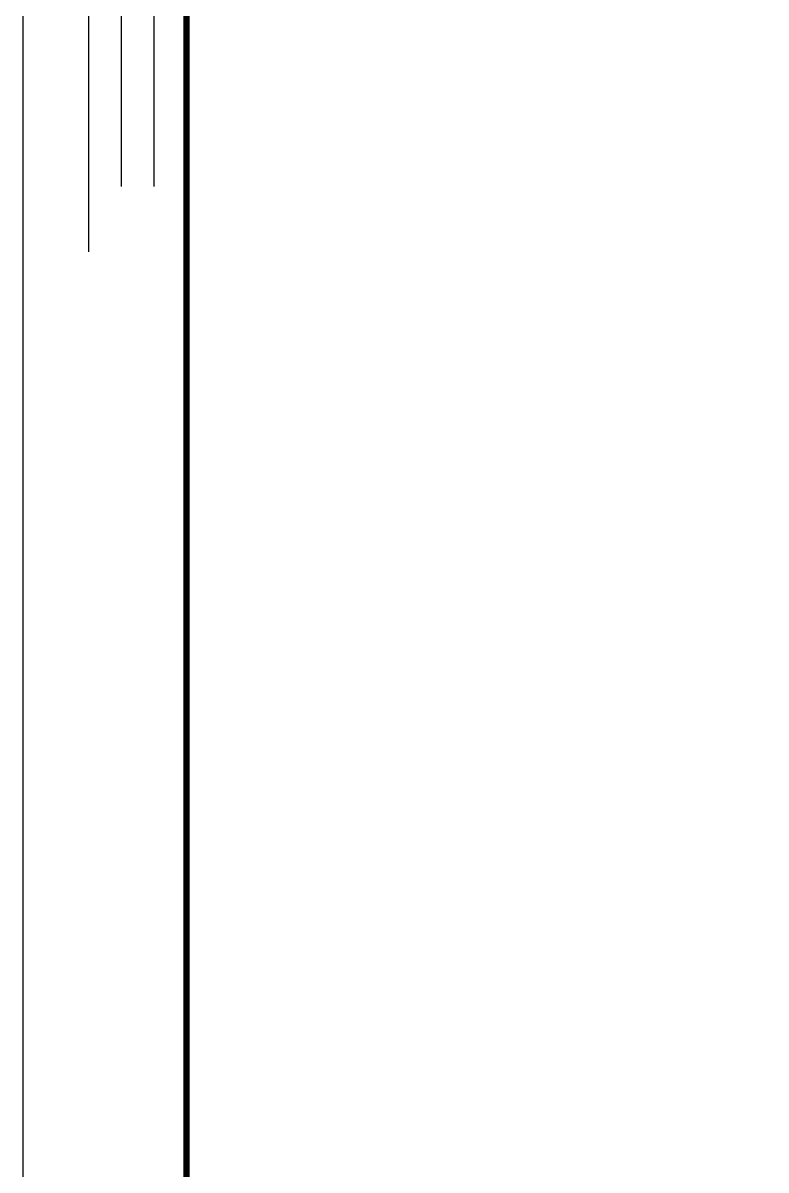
# Model space of a CAD drawing. Header units: millimetres. Extents: x 2509 to 128734, y 2492 to 91667.
# Drawn here: x 2509 to 19550, y 40566 to 66885 of the extents above; entities that cross this region are included whole.
import ezdxf

# ---------------------------------------------------------------- set-up
doc = ezdxf.new("R2010")
doc.units = ezdxf.units.MM

msp = doc.modelspace()

# ---------------------------------------------------------------- linework, layer by layer
at = {"color": 0}
for p, q in [((4009.29, 90129.917), (4009.29, 61629.917)), ((4759.29, 90129.917), (4759.29, 63129.917)), ((5509.29, 90129.917), (5509.29, 63129.917))]:
    msp.add_line(p, q, dxfattribs=at)
msp.add_lwpolyline([(2509.29, 2529.917), (128659.29, 2529.917), (128659.29, 91629.917), (2509.29, 91629.917)], close=True)
at = {"color": 0, "const_width": 150}
msp.add_lwpolyline([(6259.29, 4029.917), (127159.29, 4029.917), (127159.29, 90129.917), (6259.29, 90129.917)], close=True, dxfattribs=at)

doc.saveas('drawing.dxf')
